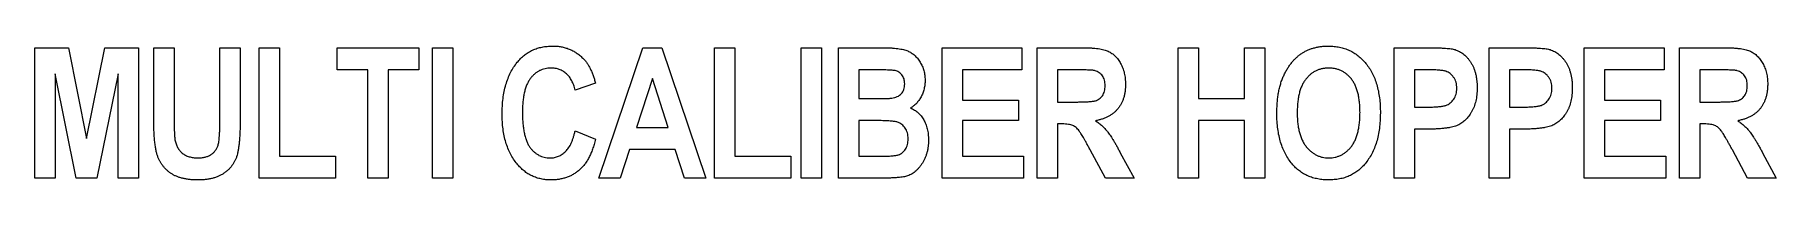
# Model space of a CAD drawing. Header units: millimetres. Extents: x -24 to 135, y -39 to -27.
import ezdxf

# ---------------------------------------------------------------- set-up
doc = ezdxf.new("R2010")
doc.units = ezdxf.units.MM

msp = doc.modelspace()

# ---------------------------------------------------------------- linework, layer by layer
at = {"color": 7, "linetype": 'Continuous', "lineweight": 15}
for p, q in [((-24.41, -27), (-21.31, -27)), ((-24.41, -39), (-24.41, -27)), ((-21.31, -27), (-19.66, -35.34)), ((-19.66, -35.34), (-17.97, -27)), ((-17.97, -27), (-14.9, -27)), ((-14.9, -27), (-14.9, -39)), ((-13.49, -33.38), (-13.49, -27)), ((-13.49, -27), (-11.62, -27)), ((-11.62, -27), (-11.62, -33.5)), ((-7.41, -27), (-5.54, -27)), ((-7.41, -33.64), (-7.41, -27)), ((-5.54, -27), (-5.54, -33.28)), ((-3.82, -27), (-1.95, -27)), ((-3.82, -39), (-3.82, -27)), ((-1.95, -27), (-1.95, -36.97)), ((3.35, -27), (10.84, -27)), ((3.35, -29.03), (3.35, -27)), ((10.84, -27), (10.84, -29.03)), ((12.09, -27), (13.96, -27)), ((12.09, -39), (12.09, -27)), ((13.96, -27), (13.96, -39)), ((27.39, -39), (31.41, -27)), ((31.41, -27), (33.17, -27)), ((33.17, -27), (37.2, -39)), ((37.99, -27), (39.86, -27)), ((37.99, -39), (37.99, -27)), ((39.86, -27), (39.86, -36.97)), ((45.95, -27), (47.82, -27)), ((45.95, -39), (45.95, -27)), ((47.82, -27), (47.82, -39)), ((49.38, -39), (49.38, -27)), ((49.38, -27), (53.42, -27)), ((58.9, -27), (66.22, -27)), ((58.9, -39), (58.9, -27)), ((66.22, -27), (66.22, -29.03)), ((67.63, -27), (71.85, -27)), ((67.63, -39), (67.63, -27)), ((80.58, -27), (82.45, -27)), ((80.58, -39), (80.58, -27)), ((82.45, -27), (82.45, -31.68)), ((86.66, -27), (88.53, -27)), ((86.66, -31.68), (86.66, -27)), ((88.53, -27), (88.53, -39)), ((100.39, -27), (103.62, -27)), ((100.39, -39), (100.39, -27)), ((109.13, -27), (112.36, -27)), ((109.13, -39), (109.13, -27)), ((117.86, -27), (125.19, -27)), ((117.86, -39), (117.86, -27)), ((125.19, -27), (125.19, -29.03)), ((126.6, -27), (130.81, -27)), ((126.6, -39), (126.6, -27)), ((-22.54, -29.4), (-22.54, -39)), ((-20.62, -39), (-22.54, -29.4)), ((-16.77, -29.4), (-18.72, -39)), ((-16.77, -39), (-16.77, -29.4)), ((6.16, -29.03), (3.35, -29.03)), ((6.16, -39), (6.16, -29.03)), ((8.03, -29.03), (8.03, -39)), ((10.84, -29.03), (8.03, -29.03)), ((27.07, -30.27), (25.2, -30.9)), ((32.29, -29.83), (30.85, -34.32)), ((33.74, -34.32), (32.29, -29.83)), ((51.25, -29.03), (51.25, -31.68)), ((52.51, -29.03), (51.25, -29.03)), ((60.77, -29.03), (60.77, -31.83)), ((66.22, -29.03), (60.77, -29.03)), ((69.5, -29.03), (69.5, -31.99)), ((71.19, -29.03), (69.5, -29.03)), ((102.26, -29.03), (102.26, -32.45)), ((103.33, -29.03), (102.26, -29.03)), ((111, -29.03), (111, -32.45)), ((112.07, -29.03), (111, -29.03)), ((119.73, -29.03), (119.73, -31.83)), ((125.19, -29.03), (119.73, -29.03)), ((128.47, -29.03), (128.47, -31.99)), ((130.15, -29.03), (128.47, -29.03)), ((51.25, -31.68), (52.69, -31.68)), ((60.77, -31.83), (65.91, -31.83)), ((65.91, -31.83), (65.91, -33.7)), ((82.45, -31.68), (86.66, -31.68)), ((119.73, -31.83), (124.87, -31.83)), ((124.87, -31.83), (124.87, -33.7)), ((69.5, -31.99), (71.1, -31.99)), ((102.26, -32.45), (103.48, -32.45)), ((111, -32.45), (112.22, -32.45)), ((128.47, -31.99), (130.07, -31.99)), ((25.2, -34.64), (27.07, -35.42)), ((30.85, -34.32), (33.74, -34.32)), ((51.25, -33.7), (51.25, -36.97)), ((52.98, -33.7), (51.25, -33.7)), ((60.77, -33.7), (60.77, -36.97)), ((65.91, -33.7), (60.77, -33.7)), ((69.5, -34.01), (69.5, -39)), ((69.91, -34.01), (69.5, -34.01)), ((82.45, -33.7), (82.45, -39)), ((86.66, -33.7), (82.45, -33.7)), ((86.66, -39), (86.66, -33.7)), ((102.26, -34.48), (102.26, -39)), ((103.61, -34.48), (102.26, -34.48)), ((111, -34.48), (111, -39)), ((112.35, -34.48), (111, -34.48)), ((119.73, -33.7), (119.73, -36.97)), ((124.87, -33.7), (119.73, -33.7)), ((128.47, -34.01), (128.47, -39)), ((128.87, -34.01), (128.47, -34.01)), ((30.2, -36.35), (29.34, -39)), ((34.4, -36.35), (30.2, -36.35)), ((35.25, -39), (34.4, -36.35)), ((73.89, -39), (72.5, -36.4)), ((75.26, -36.65), (76.52, -39)), ((132.85, -39), (131.46, -36.4)), ((134.23, -36.65), (135.48, -39)), ((-1.95, -36.97), (3.19, -36.97)), ((3.19, -36.97), (3.19, -39)), ((39.86, -36.97), (45, -36.97)), ((45, -36.97), (45, -39)), ((51.25, -36.97), (53.23, -36.97)), ((60.77, -36.97), (66.38, -36.97)), ((66.38, -36.97), (66.38, -39)), ((119.73, -36.97), (125.34, -36.97)), ((125.34, -36.97), (125.34, -39)), ((-22.54, -39), (-24.41, -39)), ((-18.72, -39), (-20.62, -39)), ((-14.9, -39), (-16.77, -39)), ((3.19, -39), (-3.82, -39)), ((8.03, -39), (6.16, -39)), ((13.96, -39), (12.09, -39)), ((29.34, -39), (27.39, -39)), ((37.2, -39), (35.25, -39)), ((45, -39), (37.99, -39)), ((47.82, -39), (45.95, -39)), ((52.74, -39), (49.38, -39)), ((66.38, -39), (58.9, -39)), ((69.5, -39), (67.63, -39)), ((76.52, -39), (73.89, -39)), ((82.45, -39), (80.58, -39)), ((88.53, -39), (86.66, -39)), ((102.26, -39), (100.39, -39)), ((111, -39), (109.13, -39)), ((125.34, -39), (117.86, -39)), ((128.47, -39), (126.6, -39)), ((135.48, -39), (132.85, -39))]:
    msp.add_line(p, q, dxfattribs=at)
for points, knots in [([(19.88, -28.34), (19.98, -28.22), (20.19, -27.98), (20.53, -27.68), (20.9, -27.42), (21.29, -27.21), (21.72, -27.04), (22.16, -26.93), (22.64, -26.86), (22.96, -26.85), (23.13, -26.84)], [0, 0, 0, 0, 0.127183, 0.250649, 0.3711, 0.492067, 0.612886, 0.737344, 0.865638, 1, 1, 1, 1]), ([(23.13, -26.84), (23.26, -26.85), (23.53, -26.85), (23.92, -26.9), (24.29, -26.99), (24.65, -27.11), (24.99, -27.27), (25.31, -27.46), (25.62, -27.68), (25.81, -27.86), (25.9, -27.95)], [0, 0, 0, 0, 0.132772, 0.260957, 0.385037, 0.507369, 0.628924, 0.750715, 0.874002, 1, 1, 1, 1]), ([(53.42, -27), (53.55, -27), (53.8, -27), (54.17, -27.01), (54.51, -27.04), (54.81, -27.07), (55.09, -27.11), (55.33, -27.16), (55.55, -27.22), (55.79, -27.31), (56.07, -27.45), (56.37, -27.69), (56.64, -27.97), (56.88, -28.31), (57.08, -28.69), (57.23, -29.1), (57.31, -29.53), (57.33, -29.82), (57.33, -29.98)], [0, 0, 0, 0, 0.07028, 0.135416, 0.195068, 0.24925, 0.298454, 0.342507, 0.381832, 0.416347, 0.481346, 0.547405, 0.616624, 0.690799, 0.766602, 0.842701, 0.919643, 1, 1, 1, 1]), ([(71.85, -27), (71.98, -27), (72.23, -27), (72.59, -27.02), (72.92, -27.04), (73.22, -27.08), (73.5, -27.12), (73.74, -27.18), (73.96, -27.24), (74.21, -27.34), (74.49, -27.51), (74.8, -27.76), (75.07, -28.08), (75.3, -28.45), (75.5, -28.87), (75.64, -29.33), (75.72, -29.83), (75.73, -30.18), (75.74, -30.36)], [0, 0, 0, 0, 0.06543, 0.125999, 0.182199, 0.233226, 0.280081, 0.32204, 0.36007, 0.394012, 0.458325, 0.523927, 0.59263, 0.666582, 0.74415, 0.82448, 0.909519, 1, 1, 1, 1]), ([(89.63, -33.07), (89.63, -32.9), (89.64, -32.56), (89.67, -32.06), (89.71, -31.59), (89.78, -31.14), (89.87, -30.71), (89.98, -30.31), (90.1, -29.93), (90.26, -29.57), (90.42, -29.24), (90.6, -28.93), (90.78, -28.64), (90.99, -28.37), (91.2, -28.12), (91.42, -27.9), (91.66, -27.7), (91.91, -27.51), (92.17, -27.36), (92.45, -27.22), (92.74, -27.1), (93.04, -27.01), (93.36, -26.94), (93.69, -26.88), (94.03, -26.85), (94.26, -26.85), (94.38, -26.84)], [0, 0, 0, 0, 0.058875, 0.115087, 0.168733, 0.220242, 0.269388, 0.316432, 0.361664, 0.405189, 0.447138, 0.487671, 0.526429, 0.564333, 0.601001, 0.63679, 0.671728, 0.706392, 0.741065, 0.775755, 0.810796, 0.846552, 0.883251, 0.920875, 0.959825, 1, 1, 1, 1]), ([(94.38, -26.84), (94.55, -26.85), (94.89, -26.86), (95.38, -26.94), (95.85, -27.06), (96.3, -27.23), (96.71, -27.46), (97.11, -27.74), (97.48, -28.07), (97.82, -28.44), (98.13, -28.86), (98.4, -29.33), (98.63, -29.84), (98.82, -30.39), (98.96, -30.98), (99.06, -31.62), (99.13, -32.29), (99.13, -32.76), (99.14, -33)], [0, 0, 0, 0, 0.058743, 0.1153, 0.170276, 0.224446, 0.278578, 0.333277, 0.389235, 0.4473, 0.507146, 0.568199, 0.631674, 0.697718, 0.767323, 0.840564, 0.917933, 1, 1, 1, 1]), ([(103.62, -27), (103.77, -27), (104.04, -27), (104.44, -27.01), (104.79, -27.02), (105.11, -27.04), (105.38, -27.07), (105.62, -27.09), (105.82, -27.13), (105.93, -27.16), (105.99, -27.17)], [0, 0, 0, 0, 0.181547, 0.347735, 0.496585, 0.630175, 0.746529, 0.846777, 0.931089, 1, 1, 1, 1]), ([(105.99, -27.17), (106.06, -27.2), (106.2, -27.25), (106.41, -27.35), (106.61, -27.47), (106.8, -27.61), (106.98, -27.77), (107.15, -27.94), (107.31, -28.15), (107.45, -28.36), (107.59, -28.6), (107.71, -28.85), (107.8, -29.12), (107.89, -29.4), (107.95, -29.71), (107.99, -30.02), (108.02, -30.36), (108.03, -30.59), (108.03, -30.7)], [0, 0, 0, 0, 0.052884, 0.105223, 0.158444, 0.211819, 0.266276, 0.322241, 0.380538, 0.440653, 0.503055, 0.566366, 0.631578, 0.69946, 0.770048, 0.843167, 0.919741, 1, 1, 1, 1]), ([(112.36, -27), (112.5, -27), (112.78, -27), (113.17, -27.01), (113.53, -27.02), (113.84, -27.04), (114.12, -27.07), (114.35, -27.09), (114.55, -27.13), (114.67, -27.16), (114.72, -27.17)], [0, 0, 0, 0, 0.181547, 0.347735, 0.496585, 0.630175, 0.746529, 0.846777, 0.931089, 1, 1, 1, 1]), ([(114.72, -27.17), (114.79, -27.2), (114.94, -27.25), (115.15, -27.35), (115.35, -27.47), (115.54, -27.61), (115.71, -27.77), (115.88, -27.94), (116.04, -28.15), (116.19, -28.36), (116.33, -28.6), (116.44, -28.85), (116.54, -29.12), (116.62, -29.4), (116.69, -29.71), (116.73, -30.02), (116.76, -30.36), (116.76, -30.59), (116.76, -30.7)], [0, 0, 0, 0, 0.052884, 0.105223, 0.158444, 0.211819, 0.266276, 0.322241, 0.380538, 0.440653, 0.503055, 0.566366, 0.631578, 0.69946, 0.770048, 0.843167, 0.919741, 1, 1, 1, 1]), ([(130.81, -27), (130.94, -27), (131.19, -27), (131.55, -27.02), (131.88, -27.04), (132.19, -27.08), (132.46, -27.12), (132.71, -27.18), (132.92, -27.24), (133.17, -27.34), (133.46, -27.51), (133.76, -27.76), (134.03, -28.08), (134.27, -28.45), (134.46, -28.87), (134.6, -29.33), (134.69, -29.83), (134.7, -30.18), (134.7, -30.36)], [0, 0, 0, 0, 0.06543, 0.125999, 0.182199, 0.233226, 0.280081, 0.32204, 0.36007, 0.394012, 0.458325, 0.523927, 0.59263, 0.666582, 0.74415, 0.82448, 0.909519, 1, 1, 1, 1]), ([(18.49, -33.1), (18.5, -32.86), (18.51, -32.38), (18.57, -31.68), (18.68, -31.02), (18.83, -30.4), (19.03, -29.82), (19.27, -29.28), (19.54, -28.79), (19.77, -28.49), (19.88, -28.34)], [0, 0, 0, 0, 0.146387, 0.285138, 0.41681, 0.542305, 0.662247, 0.77817, 0.89005, 1, 1, 1, 1]), ([(25.9, -27.95), (25.97, -28.02), (26.1, -28.15), (26.28, -28.39), (26.44, -28.64), (26.59, -28.92), (26.73, -29.23), (26.86, -29.55), (26.97, -29.9), (27.03, -30.15), (27.07, -30.27)], [0, 0, 0, 0, 0.10725, 0.218546, 0.334163, 0.454912, 0.581045, 0.713889, 0.853604, 1, 1, 1, 1]), ([(22.99, -28.87), (22.9, -28.87), (22.71, -28.88), (22.44, -28.92), (22.18, -29), (21.93, -29.1), (21.7, -29.24), (21.48, -29.4), (21.28, -29.6), (21.09, -29.82), (20.92, -30.08), (20.77, -30.38), (20.64, -30.71), (20.54, -31.09), (20.46, -31.5), (20.41, -31.95), (20.37, -32.44), (20.37, -32.78), (20.36, -32.95)], [0, 0, 0, 0, 0.05173, 0.101811, 0.150569, 0.198873, 0.247761, 0.297374, 0.348713, 0.402091, 0.458541, 0.51889, 0.583994, 0.654774, 0.73146, 0.814044, 0.903777, 1, 1, 1, 1]), ([(25.2, -30.9), (25.18, -30.82), (25.14, -30.66), (25.08, -30.44), (24.99, -30.23), (24.9, -30.03), (24.79, -29.85), (24.68, -29.68), (24.54, -29.53), (24.4, -29.39), (24.25, -29.27), (24.09, -29.16), (23.92, -29.07), (23.75, -29), (23.57, -28.94), (23.38, -28.9), (23.19, -28.87), (23.06, -28.87), (22.99, -28.87)], [0, 0, 0, 0, 0.075004, 0.145946, 0.214851, 0.280843, 0.344991, 0.40762, 0.468882, 0.530008, 0.589937, 0.648422, 0.706104, 0.763535, 0.8215, 0.879527, 0.93886, 1, 1, 1, 1]), ([(55.46, -30.32), (55.46, -30.24), (55.45, -30.09), (55.41, -29.87), (55.32, -29.67), (55.21, -29.5), (55.08, -29.35), (54.93, -29.24), (54.76, -29.15), (54.61, -29.11), (54.46, -29.08), (54.31, -29.07), (54.11, -29.05), (53.87, -29.05), (53.59, -29.03), (53.27, -29.03), (52.9, -29.02), (52.64, -29.03), (52.51, -29.03)], [0, 0, 0, 0, 0.065772, 0.125482, 0.182261, 0.237219, 0.290141, 0.340666, 0.389377, 0.438774, 0.469408, 0.51093, 0.563567, 0.627919, 0.704074, 0.791347, 0.889773, 1, 1, 1, 1]), ([(54.28, -31.64), (54.37, -31.62), (54.54, -31.59), (54.77, -31.5), (54.98, -31.38), (55.15, -31.23), (55.29, -31.05), (55.39, -30.83), (55.45, -30.59), (55.46, -30.41), (55.46, -30.32)], [0, 0, 0, 0, 0.1375242, 0.2636157, 0.3836573, 0.4992958, 0.6158696, 0.734527, 0.8613972, 1, 1, 1, 1]), ([(57.33, -29.98), (57.33, -30.11), (57.32, -30.39), (57.25, -30.79), (57.13, -31.17), (56.97, -31.52), (56.77, -31.84), (56.54, -32.12), (56.28, -32.36), (56.09, -32.48), (55.99, -32.54)], [0, 0, 0, 0, 0.137774, 0.2708, 0.400543, 0.529749, 0.654738, 0.773582, 0.888014, 1, 1, 1, 1]), ([(72.94, -29.11), (72.91, -29.11), (72.84, -29.09), (72.71, -29.07), (72.54, -29.06), (72.34, -29.05), (72.1, -29.04), (71.83, -29.03), (71.52, -29.03), (71.3, -29.03), (71.19, -29.03)], [0, 0, 0, 0, 0.0538615, 0.1282055, 0.2228882, 0.3382183, 0.4728721, 0.6282724, 0.8044274, 1, 1, 1, 1]), ([(73.87, -30.47), (73.86, -30.39), (73.86, -30.22), (73.81, -29.98), (73.74, -29.76), (73.62, -29.58), (73.49, -29.42), (73.33, -29.29), (73.14, -29.18), (73.01, -29.14), (72.94, -29.11)], [0, 0, 0, 0, 0.149254, 0.285738, 0.411196, 0.53078, 0.647051, 0.760663, 0.878863, 1, 1, 1, 1]), ([(75.74, -30.36), (75.73, -30.47), (75.73, -30.7), (75.7, -31.03), (75.64, -31.34), (75.56, -31.63), (75.46, -31.91), (75.34, -32.17), (75.19, -32.41), (75.02, -32.63), (74.83, -32.84), (74.63, -33.02), (74.4, -33.19), (74.15, -33.33), (73.89, -33.46), (73.6, -33.56), (73.3, -33.65), (73.09, -33.69), (72.98, -33.71)], [0, 0, 0, 0, 0.071795, 0.140304, 0.205981, 0.269312, 0.330482, 0.39034, 0.449248, 0.507768, 0.565754, 0.623776, 0.682402, 0.741924, 0.80292, 0.865874, 0.931439, 1, 1, 1, 1]), ([(94.4, -28.87), (94.29, -28.87), (94.08, -28.88), (93.78, -28.93), (93.5, -29), (93.23, -29.12), (92.97, -29.26), (92.73, -29.43), (92.51, -29.64), (92.3, -29.88), (92.11, -30.14), (91.94, -30.45), (91.81, -30.79), (91.69, -31.17), (91.61, -31.57), (91.55, -32.02), (91.51, -32.49), (91.5, -32.82), (91.5, -32.99)], [0, 0, 0, 0, 0.055346, 0.10833, 0.160314, 0.21125, 0.262284, 0.314149, 0.36754, 0.423098, 0.48089, 0.541672, 0.606058, 0.674119, 0.747753, 0.826121, 0.909974, 1, 1, 1, 1]), ([(97.27, -32.95), (97.26, -32.78), (97.26, -32.46), (97.22, -31.99), (97.16, -31.55), (97.08, -31.14), (96.96, -30.77), (96.83, -30.44), (96.67, -30.14), (96.48, -29.87), (96.27, -29.63), (96.05, -29.43), (95.81, -29.26), (95.56, -29.11), (95.29, -29.01), (95.01, -28.93), (94.71, -28.88), (94.5, -28.87), (94.4, -28.87)], [0, 0, 0, 0, 0.089548, 0.173697, 0.251922, 0.324868, 0.393134, 0.457541, 0.518115, 0.575582, 0.631034, 0.6843, 0.736287, 0.787408, 0.838645, 0.890685, 0.944151, 1, 1, 1, 1]), ([(106.16, -30.73), (106.15, -30.64), (106.15, -30.45), (106.09, -30.18), (106, -29.93), (105.87, -29.72), (105.72, -29.53), (105.55, -29.37), (105.35, -29.25), (105.18, -29.17), (105.02, -29.13), (104.86, -29.1), (104.68, -29.08), (104.47, -29.06), (104.23, -29.04), (103.96, -29.04), (103.66, -29.03), (103.45, -29.03), (103.33, -29.03)], [0, 0, 0, 0, 0.076082, 0.147182, 0.214636, 0.280749, 0.344742, 0.405277, 0.464068, 0.522397, 0.555536, 0.595725, 0.644016, 0.69984, 0.763141, 0.834032, 0.913197, 1, 1, 1, 1]), ([(114.89, -30.73), (114.89, -30.64), (114.88, -30.45), (114.83, -30.18), (114.74, -29.93), (114.61, -29.72), (114.45, -29.53), (114.28, -29.37), (114.09, -29.25), (113.91, -29.17), (113.75, -29.13), (113.6, -29.1), (113.42, -29.08), (113.21, -29.06), (112.96, -29.04), (112.69, -29.04), (112.39, -29.03), (112.18, -29.03), (112.07, -29.03)], [0, 0, 0, 0, 0.076082, 0.147182, 0.214636, 0.280749, 0.344742, 0.405277, 0.464068, 0.522397, 0.555536, 0.595725, 0.644016, 0.69984, 0.763141, 0.834032, 0.913197, 1, 1, 1, 1]), ([(131.9, -29.11), (131.87, -29.11), (131.8, -29.09), (131.67, -29.07), (131.51, -29.06), (131.3, -29.05), (131.07, -29.04), (130.79, -29.03), (130.49, -29.03), (130.27, -29.03), (130.15, -29.03)], [0, 0, 0, 0, 0.0538615, 0.1282055, 0.2228882, 0.3382183, 0.4728721, 0.6282724, 0.8044274, 1, 1, 1, 1]), ([(132.83, -30.47), (132.83, -30.39), (132.82, -30.22), (132.78, -29.98), (132.7, -29.76), (132.59, -29.58), (132.45, -29.42), (132.29, -29.29), (132.11, -29.18), (131.97, -29.14), (131.9, -29.11)], [0, 0, 0, 0, 0.149254, 0.285738, 0.411196, 0.53078, 0.647051, 0.760663, 0.878863, 1, 1, 1, 1]), ([(134.7, -30.36), (134.7, -30.47), (134.69, -30.7), (134.66, -31.03), (134.61, -31.34), (134.52, -31.63), (134.43, -31.91), (134.3, -32.17), (134.15, -32.41), (133.99, -32.63), (133.8, -32.84), (133.59, -33.02), (133.36, -33.19), (133.11, -33.33), (132.85, -33.46), (132.57, -33.56), (132.26, -33.65), (132.05, -33.69), (131.95, -33.71)], [0, 0, 0, 0, 0.071795, 0.140304, 0.205981, 0.269312, 0.330482, 0.39034, 0.449248, 0.507768, 0.565754, 0.623776, 0.682402, 0.741924, 0.80292, 0.865874, 0.931439, 1, 1, 1, 1]), ([(52.69, -31.68), (52.79, -31.68), (52.98, -31.68), (53.26, -31.67), (53.5, -31.67), (53.72, -31.67), (53.9, -31.66), (54.06, -31.65), (54.18, -31.65), (54.25, -31.64), (54.28, -31.64)], [0, 0, 0, 0, 0.19224, 0.366179, 0.520283, 0.654581, 0.76905, 0.865279, 0.941702, 1, 1, 1, 1]), ([(71.1, -31.99), (71.22, -31.99), (71.44, -31.99), (71.76, -31.98), (72.04, -31.97), (72.29, -31.96), (72.51, -31.95), (72.69, -31.93), (72.84, -31.9), (73, -31.87), (73.16, -31.81), (73.33, -31.7), (73.49, -31.57), (73.62, -31.41), (73.74, -31.22), (73.81, -30.99), (73.86, -30.74), (73.86, -30.57), (73.87, -30.47)], [0, 0, 0, 0, 0.095634, 0.181979, 0.259062, 0.327546, 0.386124, 0.436875, 0.477927, 0.51063, 0.566751, 0.620964, 0.67564, 0.732696, 0.792499, 0.855935, 0.924186, 1, 1, 1, 1]), ([(103.48, -32.45), (103.58, -32.45), (103.77, -32.45), (104.04, -32.45), (104.28, -32.43), (104.51, -32.42), (104.7, -32.4), (104.87, -32.37), (105.02, -32.34), (105.19, -32.29), (105.36, -32.21), (105.56, -32.08), (105.73, -31.92), (105.88, -31.73), (106.01, -31.52), (106.09, -31.28), (106.15, -31.01), (106.15, -30.83), (106.16, -30.73)], [0, 0, 0, 0, 0.080268, 0.153926, 0.221006, 0.281549, 0.335611, 0.382615, 0.423988, 0.458615, 0.521255, 0.583993, 0.64691, 0.712487, 0.780531, 0.849787, 0.92225, 1, 1, 1, 1]), ([(108.03, -30.7), (108.03, -30.81), (108.02, -31.02), (108, -31.33), (107.96, -31.62), (107.9, -31.9), (107.83, -32.17), (107.74, -32.42), (107.64, -32.66), (107.52, -32.89), (107.39, -33.1), (107.25, -33.29), (107.1, -33.47), (106.95, -33.64), (106.79, -33.79), (106.61, -33.91), (106.43, -34.03), (106.24, -34.13), (106.03, -34.21), (105.78, -34.29), (105.51, -34.35), (105.19, -34.39), (104.85, -34.43), (104.47, -34.46), (104.05, -34.48), (103.76, -34.48), (103.61, -34.48)], [0, 0, 0, 0, 0.047308, 0.092942, 0.13665, 0.178991, 0.219807, 0.259541, 0.298367, 0.336319, 0.373288, 0.408752, 0.443376, 0.476318, 0.509031, 0.541019, 0.572364, 0.603692, 0.637079, 0.674427, 0.716563, 0.763336, 0.814928, 0.871776, 0.933204, 1, 1, 1, 1]), ([(112.22, -32.45), (112.31, -32.45), (112.5, -32.45), (112.77, -32.45), (113.02, -32.43), (113.24, -32.42), (113.44, -32.4), (113.61, -32.37), (113.76, -32.34), (113.92, -32.29), (114.1, -32.21), (114.29, -32.08), (114.47, -31.92), (114.62, -31.73), (114.74, -31.52), (114.83, -31.28), (114.88, -31.01), (114.89, -30.83), (114.89, -30.73)], [0, 0, 0, 0, 0.080268, 0.153926, 0.221006, 0.281549, 0.335611, 0.382615, 0.423988, 0.458615, 0.521255, 0.583993, 0.64691, 0.712487, 0.780531, 0.849787, 0.92225, 1, 1, 1, 1]), ([(116.76, -30.7), (116.76, -30.81), (116.76, -31.02), (116.73, -31.33), (116.7, -31.62), (116.64, -31.9), (116.57, -32.17), (116.48, -32.42), (116.38, -32.66), (116.26, -32.89), (116.13, -33.1), (115.99, -33.29), (115.84, -33.47), (115.68, -33.64), (115.52, -33.79), (115.35, -33.91), (115.17, -34.03), (114.98, -34.13), (114.76, -34.21), (114.52, -34.29), (114.24, -34.35), (113.93, -34.39), (113.58, -34.43), (113.2, -34.46), (112.79, -34.48), (112.5, -34.48), (112.35, -34.48)], [0, 0, 0, 0, 0.047308, 0.092942, 0.13665, 0.178991, 0.219807, 0.259541, 0.298367, 0.336319, 0.373288, 0.408752, 0.443376, 0.476318, 0.509031, 0.541019, 0.572364, 0.603692, 0.637079, 0.674427, 0.716563, 0.763336, 0.814928, 0.871776, 0.933204, 1, 1, 1, 1]), ([(130.07, -31.99), (130.18, -31.99), (130.41, -31.99), (130.72, -31.98), (131.01, -31.97), (131.25, -31.96), (131.47, -31.95), (131.65, -31.93), (131.8, -31.9), (131.96, -31.87), (132.12, -31.81), (132.3, -31.7), (132.45, -31.57), (132.59, -31.41), (132.7, -31.22), (132.78, -30.99), (132.82, -30.74), (132.83, -30.57), (132.83, -30.47)], [0, 0, 0, 0, 0.095634, 0.181979, 0.259062, 0.327546, 0.386124, 0.436875, 0.477927, 0.51063, 0.566751, 0.620964, 0.67564, 0.732696, 0.792499, 0.855935, 0.924186, 1, 1, 1, 1]), ([(-9.4, -39.16), (-9.53, -39.15), (-9.77, -39.15), (-10.13, -39.13), (-10.47, -39.08), (-10.78, -39.02), (-11.08, -38.95), (-11.35, -38.85), (-11.6, -38.74), (-11.83, -38.61), (-12.05, -38.47), (-12.24, -38.3), (-12.42, -38.13), (-12.59, -37.94), (-12.74, -37.74), (-12.88, -37.53), (-13, -37.3), (-13.11, -37.05), (-13.2, -36.77), (-13.28, -36.44), (-13.34, -36.06), (-13.4, -35.62), (-13.44, -35.13), (-13.47, -34.59), (-13.49, -34), (-13.49, -33.59), (-13.49, -33.38)], [0, 0, 0, 0, 0.045887, 0.088918, 0.12984, 0.168767, 0.205211, 0.240084, 0.273254, 0.304985, 0.335895, 0.366392, 0.396558, 0.426765, 0.456994, 0.487913, 0.518823, 0.550949, 0.586005, 0.626801, 0.673695, 0.726471, 0.785492, 0.850589, 0.922072, 1, 1, 1, 1]), ([(-11.62, -33.5), (-11.62, -33.62), (-11.62, -33.85), (-11.62, -34.18), (-11.61, -34.47), (-11.6, -34.74), (-11.59, -34.97), (-11.58, -35.16), (-11.56, -35.33), (-11.55, -35.43), (-11.54, -35.47)], [0, 0, 0, 0, 0.183661, 0.350066, 0.499255, 0.632427, 0.749685, 0.849799, 0.932713, 1, 1, 1, 1]), ([(-5.54, -33.28), (-5.55, -33.47), (-5.55, -33.84), (-5.56, -34.38), (-5.58, -34.88), (-5.61, -35.34), (-5.64, -35.75), (-5.69, -36.12), (-5.74, -36.45), (-5.8, -36.75), (-5.88, -37.02), (-5.97, -37.27), (-6.09, -37.5), (-6.23, -37.73), (-6.38, -37.94), (-6.56, -38.14), (-6.76, -38.32), (-6.98, -38.5), (-7.22, -38.65), (-7.48, -38.79), (-7.75, -38.9), (-8.05, -39), (-8.36, -39.07), (-8.69, -39.12), (-9.04, -39.15), (-9.28, -39.15), (-9.4, -39.16)], [0, 0, 0, 0, 0.070809, 0.136872, 0.19761, 0.253358, 0.304131, 0.349963, 0.390657, 0.426833, 0.459975, 0.492741, 0.524939, 0.556728, 0.589037, 0.621478, 0.65474, 0.688844, 0.723667, 0.758931, 0.795341, 0.83288, 0.871993, 0.912639, 0.955358, 1, 1, 1, 1]), ([(19.87, -37.69), (19.76, -37.54), (19.54, -37.25), (19.26, -36.76), (19.02, -36.24), (18.83, -35.69), (18.68, -35.09), (18.57, -34.46), (18.51, -33.8), (18.5, -33.34), (18.49, -33.1)], [0, 0, 0, 0, 0.112268, 0.226173, 0.34259, 0.463246, 0.587991, 0.718682, 0.856118, 1, 1, 1, 1]), ([(20.36, -32.95), (20.37, -33.13), (20.37, -33.48), (20.4, -33.99), (20.46, -34.45), (20.53, -34.88), (20.63, -35.26), (20.75, -35.61), (20.89, -35.91), (21.06, -36.17), (21.25, -36.4), (21.44, -36.59), (21.65, -36.76), (21.88, -36.9), (22.11, -37), (22.36, -37.07), (22.63, -37.12), (22.81, -37.13), (22.9, -37.13)], [0, 0, 0, 0, 0.099274, 0.191171, 0.27641, 0.35472, 0.426616, 0.492484, 0.552737, 0.60891, 0.661502, 0.711945, 0.760248, 0.807591, 0.854603, 0.901711, 0.949862, 1, 1, 1, 1]), ([(55.99, -32.54), (56.12, -32.6), (56.36, -32.71), (56.69, -32.96), (56.98, -33.26), (57.22, -33.62), (57.41, -34.02), (57.55, -34.47), (57.63, -34.96), (57.64, -35.3), (57.64, -35.48)], [0, 0, 0, 0, 0.114296, 0.227537, 0.341991, 0.461329, 0.585672, 0.715102, 0.852993, 1, 1, 1, 1]), ([(91.03, -37.69), (90.92, -37.54), (90.69, -37.25), (90.41, -36.77), (90.17, -36.25), (89.97, -35.69), (89.82, -35.09), (89.71, -34.45), (89.64, -33.77), (89.63, -33.31), (89.63, -33.07)], [0, 0, 0, 0, 0.111774, 0.224768, 0.341037, 0.461277, 0.586021, 0.717125, 0.854893, 1, 1, 1, 1]), ([(91.5, -32.99), (91.5, -33.16), (91.51, -33.48), (91.55, -33.95), (91.61, -34.39), (91.7, -34.8), (91.82, -35.17), (91.96, -35.51), (92.13, -35.82), (92.33, -36.1), (92.54, -36.34), (92.77, -36.55), (93.01, -36.73), (93.26, -36.88), (93.53, -36.99), (93.81, -37.07), (94.1, -37.12), (94.29, -37.13), (94.4, -37.13)], [0, 0, 0, 0, 0.088602, 0.171444, 0.249281, 0.322503, 0.391452, 0.456213, 0.51819, 0.577721, 0.634997, 0.689462, 0.742006, 0.793632, 0.844107, 0.895137, 0.946598, 1, 1, 1, 1]), ([(94.4, -37.13), (94.5, -37.13), (94.7, -37.12), (94.99, -37.07), (95.27, -36.99), (95.53, -36.88), (95.79, -36.73), (96.02, -36.55), (96.25, -36.35), (96.46, -36.1), (96.65, -35.83), (96.82, -35.52), (96.96, -35.17), (97.07, -34.79), (97.16, -34.38), (97.22, -33.93), (97.26, -33.45), (97.26, -33.12), (97.27, -32.95)], [0, 0, 0, 0, 0.053504, 0.105005, 0.155724, 0.205892, 0.256621, 0.308503, 0.362033, 0.418076, 0.477, 0.538189, 0.603185, 0.672405, 0.74634, 0.825333, 0.909801, 1, 1, 1, 1]), ([(99.14, -33), (99.13, -33.24), (99.12, -33.71), (99.06, -34.4), (98.95, -35.05), (98.8, -35.66), (98.6, -36.22), (98.36, -36.75), (98.07, -37.23), (97.85, -37.53), (97.73, -37.67)], [0, 0, 0, 0, 0.145904, 0.284543, 0.416087, 0.54131, 0.661107, 0.776944, 0.889496, 1, 1, 1, 1]), ([(-9.45, -37.13), (-9.33, -37.13), (-9.1, -37.12), (-8.78, -37.06), (-8.49, -36.97), (-8.23, -36.83), (-8.01, -36.66), (-7.83, -36.46), (-7.68, -36.23), (-7.59, -36.01), (-7.54, -35.81), (-7.51, -35.61), (-7.48, -35.38), (-7.46, -35.1), (-7.44, -34.79), (-7.42, -34.44), (-7.42, -34.05), (-7.41, -33.78), (-7.41, -33.64)], [0, 0, 0, 0, 0.075637, 0.145038, 0.208835, 0.269692, 0.327946, 0.384699, 0.442109, 0.500802, 0.535056, 0.577068, 0.627114, 0.68528, 0.751622, 0.826176, 0.908956, 1, 1, 1, 1]), ([(22.9, -37.13), (22.97, -37.13), (23.1, -37.12), (23.3, -37.1), (23.49, -37.05), (23.67, -36.98), (23.85, -36.9), (24.02, -36.8), (24.18, -36.67), (24.33, -36.53), (24.48, -36.37), (24.61, -36.19), (24.74, -35.98), (24.85, -35.76), (24.95, -35.51), (25.05, -35.24), (25.13, -34.95), (25.17, -34.74), (25.2, -34.64)], [0, 0, 0, 0, 0.054628, 0.108366, 0.160504, 0.212906, 0.265535, 0.318639, 0.373072, 0.428924, 0.487562, 0.548703, 0.613306, 0.681808, 0.754578, 0.831085, 0.913079, 1, 1, 1, 1]), ([(55.77, -35.37), (55.77, -35.28), (55.76, -35.09), (55.72, -34.83), (55.63, -34.59), (55.51, -34.38), (55.37, -34.2), (55.2, -34.05), (55, -33.93), (54.82, -33.85), (54.66, -33.81), (54.5, -33.78), (54.32, -33.75), (54.11, -33.74), (53.87, -33.72), (53.6, -33.71), (53.3, -33.7), (53.09, -33.7), (52.98, -33.7)], [0, 0, 0, 0, 0.076298, 0.146559, 0.212513, 0.275521, 0.337013, 0.395977, 0.455433, 0.516206, 0.550342, 0.592372, 0.641299, 0.697691, 0.761752, 0.833445, 0.91286, 1, 1, 1, 1]), ([(72.5, -36.4), (72.44, -36.29), (72.32, -36.08), (72.16, -35.78), (72.01, -35.51), (71.87, -35.27), (71.75, -35.07), (71.65, -34.89), (71.56, -34.76), (71.46, -34.62), (71.34, -34.48), (71.2, -34.34), (71.05, -34.23), (70.89, -34.14), (70.7, -34.08), (70.48, -34.04), (70.21, -34.01), (70.01, -34.01), (69.91, -34.01)], [0, 0, 0, 0, 0.100085, 0.190476, 0.27174, 0.343012, 0.405493, 0.458001, 0.501787, 0.535669, 0.592382, 0.644374, 0.692824, 0.737716, 0.78643, 0.846229, 0.916887, 1, 1, 1, 1]), ([(72.98, -33.71), (73.09, -33.79), (73.3, -33.93), (73.59, -34.18), (73.84, -34.43), (74.04, -34.66), (74.19, -34.86), (74.32, -35.03), (74.45, -35.23), (74.59, -35.46), (74.75, -35.72), (74.91, -36.01), (75.08, -36.32), (75.2, -36.54), (75.26, -36.65)], [0, 0, 0, 0, 0.1041674, 0.203817, 0.2998889, 0.3925184, 0.4419457, 0.499028, 0.5634445, 0.6352445, 0.7150193, 0.8022452, 0.8969415, 1, 1, 1, 1]), ([(131.46, -36.4), (131.4, -36.29), (131.29, -36.08), (131.12, -35.78), (130.97, -35.51), (130.84, -35.27), (130.72, -35.07), (130.61, -34.89), (130.52, -34.76), (130.42, -34.62), (130.3, -34.48), (130.16, -34.34), (130.01, -34.23), (129.85, -34.14), (129.67, -34.08), (129.44, -34.04), (129.17, -34.01), (128.98, -34.01), (128.87, -34.01)], [0, 0, 0, 0, 0.1000853, 0.1904763, 0.2717403, 0.3430117, 0.4054927, 0.4580013, 0.5017873, 0.5356688, 0.5923815, 0.644374, 0.6928239, 0.7377156, 0.7864304, 0.8462286, 0.916887, 1, 1, 1, 1]), ([(131.95, -33.71), (132.05, -33.79), (132.26, -33.93), (132.55, -34.18), (132.81, -34.43), (133.01, -34.66), (133.16, -34.86), (133.28, -35.03), (133.41, -35.23), (133.56, -35.46), (133.71, -35.72), (133.87, -36.01), (134.05, -36.32), (134.16, -36.54), (134.23, -36.65)], [0, 0, 0, 0, 0.104167, 0.203817, 0.299889, 0.392518, 0.441946, 0.499028, 0.563444, 0.635245, 0.715019, 0.802245, 0.896941, 1, 1, 1, 1]), ([(-11.54, -35.47), (-11.51, -35.6), (-11.46, -35.84), (-11.31, -36.17), (-11.12, -36.46), (-10.87, -36.71), (-10.58, -36.9), (-10.24, -37.03), (-9.86, -37.12), (-9.59, -37.13), (-9.45, -37.13)], [0, 0, 0, 0, 0.131535, 0.253855, 0.370744, 0.486673, 0.604483, 0.726716, 0.857296, 1, 1, 1, 1]), ([(27.07, -35.42), (27.03, -35.57), (26.95, -35.88), (26.81, -36.32), (26.65, -36.72), (26.47, -37.1), (26.28, -37.44), (26.06, -37.75), (25.83, -38.02), (25.57, -38.26), (25.3, -38.47), (25.02, -38.66), (24.72, -38.81), (24.4, -38.94), (24.07, -39.03), (23.72, -39.11), (23.36, -39.15), (23.12, -39.15), (22.99, -39.16)], [0, 0, 0, 0, 0.080162, 0.156199, 0.227877, 0.295675, 0.360707, 0.422732, 0.482043, 0.539775, 0.596233, 0.651772, 0.707337, 0.763259, 0.820257, 0.878136, 0.938034, 1, 1, 1, 1]), ([(53.23, -36.97), (53.33, -36.97), (53.53, -36.97), (53.81, -36.97), (54.07, -36.96), (54.29, -36.94), (54.48, -36.92), (54.65, -36.9), (54.79, -36.88), (54.93, -36.84), (55.08, -36.77), (55.25, -36.66), (55.4, -36.51), (55.53, -36.34), (55.64, -36.13), (55.72, -35.9), (55.77, -35.65), (55.77, -35.47), (55.77, -35.37)], [0, 0, 0, 0, 0.08888, 0.169436, 0.241008, 0.305024, 0.36085, 0.408477, 0.447423, 0.47909, 0.534716, 0.591147, 0.649091, 0.712002, 0.777558, 0.846505, 0.920041, 1, 1, 1, 1]), ([(57.64, -35.48), (57.64, -35.59), (57.64, -35.8), (57.61, -36.11), (57.56, -36.41), (57.49, -36.7), (57.4, -36.97), (57.29, -37.24), (57.16, -37.48), (57.01, -37.72), (56.86, -37.94), (56.69, -38.13), (56.51, -38.31), (56.33, -38.46), (56.14, -38.59), (55.94, -38.7), (55.73, -38.79), (55.59, -38.83), (55.52, -38.85)], [0, 0, 0, 0, 0.0762628, 0.1493977, 0.2203814, 0.2893722, 0.3564726, 0.4222874, 0.487678, 0.5528629, 0.6163527, 0.6764515, 0.734376, 0.7897322, 0.8437001, 0.8964122, 0.9481795, 1, 1, 1, 1]), ([(22.99, -39.16), (22.83, -39.15), (22.53, -39.15), (22.08, -39.07), (21.65, -38.96), (21.25, -38.8), (20.86, -38.59), (20.51, -38.33), (20.17, -38.03), (19.97, -37.8), (19.87, -37.69)], [0, 0, 0, 0, 0.131677, 0.257952, 0.380787, 0.5019, 0.622976, 0.745141, 0.870165, 1, 1, 1, 1]), ([(94.39, -39.16), (94.22, -39.15), (93.88, -39.15), (93.39, -39.07), (92.92, -38.96), (92.49, -38.8), (92.08, -38.59), (91.7, -38.33), (91.34, -38.04), (91.14, -37.8), (91.03, -37.69)], [0, 0, 0, 0, 0.136871, 0.267251, 0.39291, 0.514791, 0.634524, 0.75436, 0.875529, 1, 1, 1, 1]), ([(97.73, -37.67), (97.63, -37.79), (97.42, -38.02), (97.07, -38.33), (96.69, -38.58), (96.28, -38.79), (95.85, -38.96), (95.39, -39.07), (94.9, -39.14), (94.56, -39.15), (94.39, -39.16)], [0, 0, 0, 0, 0.125148, 0.246865, 0.367258, 0.487188, 0.608893, 0.734292, 0.86416, 1, 1, 1, 1]), ([(55.52, -38.85), (55.46, -38.86), (55.33, -38.89), (55.1, -38.92), (54.83, -38.94), (54.51, -38.97), (54.14, -38.98), (53.71, -38.99), (53.24, -39), (52.91, -39), (52.74, -39)], [0, 0, 0, 0, 0.064047, 0.145178, 0.243364, 0.358893, 0.492593, 0.64459, 0.813136, 1, 1, 1, 1])]:
    msp.add_open_spline(points, degree=3, knots=knots, dxfattribs=at)

doc.saveas('drawing.dxf')
